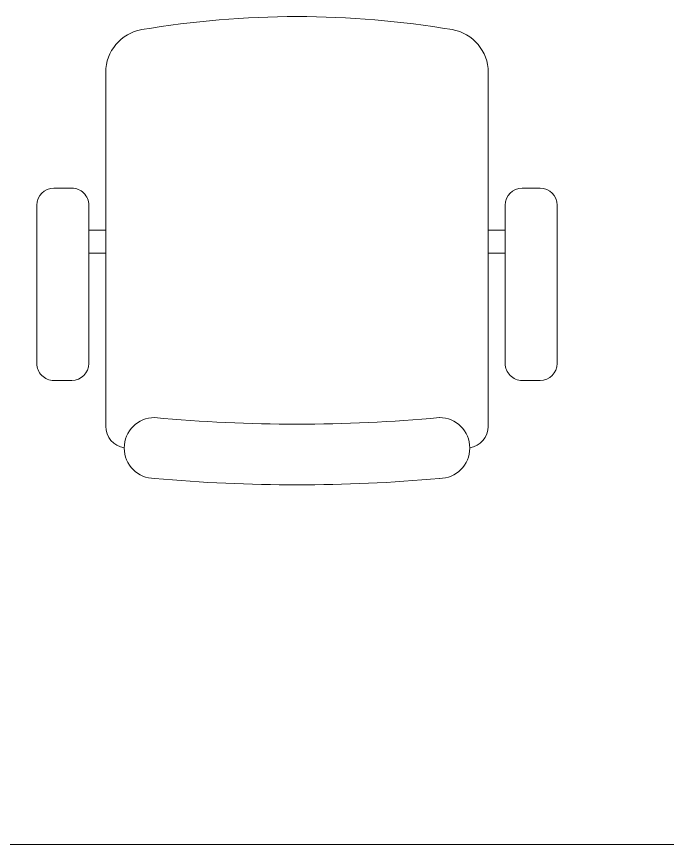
# Model space of a CAD drawing. Header units: metres. Extents: x -18745 to 220762, y -1579758 to -1356048.
# Drawn here: x 111251 to 112002, y -1422591 to -1421637 of the extents above; entities that cross this region are included whole.
import ezdxf

# ---------------------------------------------------------------- set-up
doc = ezdxf.new("R2010")
doc.units = ezdxf.units.M
doc.layers.get('0').update_dxf_attribs({"lineweight": 0})
for name, color, linetype, lineweight in [('A-100 - Copy$0$Medical Equipment and Furniture', 8, 'Continuous', 0), ('A-100 - Copy$0$NEW', 8, 'Continuous', 5), ('A-100 - Copy$0$Walls', 8, 'Continuous', 0)]:
    doc.layers.add(name, color=color, linetype=linetype, lineweight=lineweight)

# ---------------------------------------------------------------- blocks, each defined once
blk = doc.blocks.new('*X66')
for p, q in [((5, 3), (5, 3)), ((5, 3), (5, 3)), ((5, 3), (5, 3)), ((5, 3), (5, 3)), ((5, 3), (5, 3)), ((5, 3), (5, 3)), ((5, 3), (5, 3)), ((5, 3), (5, 3)), ((5, 3), (5, 3)), ((5, 3), (5, 3)), ((5, 3), (5, 3)), ((5, 3), (5, 3)), ((5, 3), (5, 3)), ((5, 3), (5, 3)), ((5, 3), (5, 3)), ((5, 3), (5, 3)), ((5, 3), (5, 3)), ((5, 3), (5, 3)), ((5, 3), (5, 3)), ((5, 3), (5, 3)), ((5, 3), (5, 3)), ((5, 3), (5, 3)), ((5, 3), (5, 3)), ((5, 3), (5, 3)), ((5, 3), (5, 3)), ((5, 3), (5, 3)), ((5, 3), (5, 3)), ((5, 3), (5, 3)), ((5, 3), (5, 3)), ((5, 3), (5, 3)), ((5, 3), (5, 3)), ((5, 3), (5, 3)), ((5, 3), (5, 3)), ((5, 3), (5, 3)), ((5, 3), (5, 3)), ((5, 3), (5, 3)), ((5, 3), (5, 3)), ((5, 3), (5, 3)), ((5, 3), (5, 3)), ((5, 3), (5, 3)), ((5, 3), (5, 3)), ((5, 3), (5, 3)), ((5, 3), (5, 3)), ((5, 3), (5, 3)), ((5, 3), (5, 3)), ((5, 3), (5, 3)), ((5, 3), (5, 3)), ((5, 3), (5, 3)), ((5, 3), (5, 3)), ((5, 3), (5, 3)), ((5, 3), (5, 3)), ((5, 3), (5, 3)), ((5, 3), (5, 3)), ((5, 3), (5, 3)), ((5, 3), (5, 3)), ((5, 3), (5, 3)), ((5, 3), (5, 3)), ((5, 3), (5, 3)), ((5, 3), (5, 3)), ((5, 3), (5, 3)), ((5, 3), (5, 3)), ((5, 3), (5, 3)), ((5, 3), (5, 3)), ((5, 3), (5, 3)), ((5, 3), (5, 3)), ((5, 3), (5, 3)), ((6, 3), (5, 3)), ((5, 3), (5, 3)), ((6, 3), (5, 3)), ((5, 3), (5, 3)), ((6, 3), (5, 3)), ((5, 3), (5, 3)), ((6, 3), (5, 3)), ((5, 3), (5, 3)), ((5, 3), (5, 3)), ((5, 3), (5, 3)), ((5, 3), (5, 3)), ((5, 3), (5, 3)), ((5, 3), (5, 3)), ((5, 3), (5, 3)), ((5, 3), (5, 3)), ((5, 3), (5, 3)), ((5, 3), (5, 3)), ((5, 3), (5, 3)), ((5, 3), (5, 3)), ((5, 3), (5, 3)), ((5, 3), (5, 3)), ((5, 3), (5, 3)), ((5, 3), (5, 3)), ((5, 3), (5, 3)), ((5, 3), (5, 3)), ((5, 3), (5, 3)), ((5, 3), (5, 3)), ((5, 3), (5, 3)), ((5, 3), (5, 3)), ((5, 3), (5, 3)), ((6, 3), (6, 3)), ((6, 3), (6, 3)), ((6, 3), (6, 3)), ((6, 3), (6, 3)), ((6, 3), (6, 3)), ((6, 3), (6, 3)), ((6, 3), (6, 3)), ((6, 3), (6, 3)), ((6, 3), (6, 3)), ((6, 3), (6, 3)), ((6, 3), (6, 3)), ((6, 3), (6, 3)), ((6, 3), (6, 3)), ((6, 3), (6, 3)), ((6, 3), (6, 3)), ((6, 3), (6, 3)), ((6, 3), (6, 3)), ((6, 3), (6, 3)), ((6, 3), (6, 3)), ((6, 3), (6, 3)), ((6, 3), (6, 3)), ((6, 3), (6, 3)), ((6, 3), (6, 3)), ((6, 3), (6, 3)), ((6, 3), (6, 3)), ((6, 3), (6, 3)), ((6, 3), (6, 3)), ((6, 3), (6, 3)), ((6, 3), (6, 3)), ((6, 3), (6, 3)), ((6, 3), (6, 3)), ((6, 3), (6, 3)), ((6, 3), (6, 3)), ((6, 3), (6, 3)), ((6, 3), (6, 3)), ((6, 3), (6, 3)), ((6, 3), (6, 3)), ((6, 3), (6, 3)), ((6, 3), (6, 3)), ((6, 3), (6, 3)), ((6, 3), (6, 3)), ((6, 3), (6, 3)), ((6, 3), (6, 3)), ((6, 3), (6, 3)), ((6, 3), (6, 3)), ((6, 3), (6, 3)), ((6, 3), (6, 3)), ((6, 3), (6, 3)), ((6, 3), (6, 3)), ((6, 3), (6, 3)), ((6, 3), (6, 3)), ((6, 3), (6, 3)), ((6, 3), (6, 3)), ((6, 3), (6, 3)), ((6, 3), (6, 3)), ((6, 3), (6, 3)), ((6, 3), (6, 3)), ((6, 3), (6, 3)), ((6, 3), (6, 3)), ((6, 3), (6, 3)), ((6, 3), (6, 3)), ((6, 3), (6, 3)), ((6, 3), (6, 3)), ((6, 3), (6, 3)), ((6, 3), (6, 3)), ((6, 3), (6, 3)), ((6, 3), (6, 3)), ((6, 3), (6, 3)), ((6, 3), (6, 3)), ((6, 3), (6, 3)), ((6, 3), (6, 3)), ((6, 3), (6, 3)), ((6, 3), (6, 3)), ((6, 3), (6, 3)), ((6, 3), (6, 3)), ((6, 3), (6, 3)), ((6, 3), (6, 3)), ((6, 3), (6, 3)), ((6, 3), (6, 3)), ((6, 3), (6, 3)), ((6, 3), (6, 3)), ((6, 3), (6, 3)), ((6, 3), (6, 3)), ((6, 3), (6, 3)), ((6, 3), (6, 3)), ((6, 3), (6, 3)), ((6, 3), (6, 3)), ((6, 3), (6, 3)), ((6, 3), (6, 3)), ((6, 3), (6, 3)), ((6, 3), (6, 3)), ((6, 3), (6, 3)), ((6, 3), (6, 3)), ((6, 3), (6, 3)), ((6, 3), (6, 3)), ((6, 3), (6, 3)), ((6, 3), (6, 3)), ((6, 3), (6, 3)), ((6, 3), (6, 3)), ((6, 3), (6, 3)), ((6, 3), (6, 3)), ((6, 3), (6, 3)), ((6, 3), (6, 3)), ((6, 3), (6, 3)), ((6, 3), (6, 3)), ((6, 3), (6, 3)), ((6, 3), (6, 3)), ((6, 3), (6, 3)), ((6, 3), (6, 3)), ((6, 3), (6, 3)), ((6, 3), (6, 3)), ((6, 3), (6, 3)), ((6, 3), (6, 3)), ((6, 3), (6, 3)), ((6, 3), (6, 3)), ((6, 3), (6, 3)), ((6, 3), (6, 3)), ((6, 3), (6, 3)), ((6, 3), (6, 3)), ((6, 3), (6, 3)), ((6, 3), (6, 3)), ((6, 3), (6, 3)), ((6, 3), (6, 3)), ((6, 3), (6, 3)), ((6, 3), (6, 3)), ((6, 3), (6, 3)), ((6, 3), (6, 3)), ((6, 3), (6, 3)), ((6, 3), (6, 3)), ((6, 3), (6, 3)), ((6, 3), (6, 3)), ((6, 3), (6, 3)), ((6, 3), (6, 3)), ((6, 3), (6, 3)), ((6, 3), (6, 3)), ((6, 3), (6, 3)), ((6, 3), (6, 3)), ((6, 3), (6, 3)), ((6, 3), (6, 3)), ((6, 3), (6, 3)), ((6, 3), (6, 3)), ((6, 3), (6, 3)), ((6, 3), (6, 3)), ((6, 3), (6, 3)), ((6, 3), (6, 3)), ((6, 3), (6, 3)), ((6, 3), (6, 3)), ((6, 3), (6, 3)), ((6, 3), (6, 3)), ((6, 3), (6, 3)), ((6, 3), (6, 3)), ((6, 3), (6, 3)), ((6, 3), (6, 3)), ((6, 3), (6, 3)), ((6, 3), (6, 3)), ((6, 3), (6, 3)), ((6, 3), (6, 3)), ((6, 3), (6, 3)), ((6, 3), (6, 3)), ((6, 3), (6, 3)), ((6, 3), (6, 3)), ((6, 3), (6, 3)), ((6, 3), (6, 3)), ((6, 3), (6, 3)), ((6, 3), (6, 3)), ((6, 3), (6, 3)), ((6, 3), (6, 3)), ((6, 3), (6, 3)), ((6, 3), (6, 3)), ((6, 3), (6, 3)), ((6, 3), (6, 3)), ((6, 3), (6, 3)), ((6, 3), (6, 3)), ((6, 3), (6, 3)), ((6, 3), (6, 3)), ((6, 3), (6, 3)), ((6, 3), (6, 3)), ((6, 3), (6, 3)), ((6, 3), (6, 3)), ((6, 3), (6, 3)), ((6, 3), (6, 3)), ((6, 3), (6, 3)), ((6, 3), (6, 3)), ((6, 3), (6, 3)), ((6, 3), (6, 3)), ((6, 3), (6, 3)), ((6, 3), (6, 3)), ((6, 3), (6, 3)), ((6, 3), (6, 3)), ((6, 3), (6, 3)), ((6, 3), (6, 3)), ((6, 3), (6, 3)), ((6, 3), (6, 3)), ((6, 3), (6, 3)), ((6, 3), (6, 3)), ((6, 3), (6, 3)), ((6, 3), (6, 3)), ((6, 3), (6, 3)), ((6, 3), (6, 3)), ((6, 3), (6, 3)), ((6, 3), (6, 3)), ((6, 3), (6, 3)), ((6, 3), (6, 3)), ((6, 3), (6, 3)), ((6, 3), (5, 3)), ((6, 3), (5, 3)), ((6, 3), (5, 3)), ((6, 3), (5, 3)), ((6, 3), (5, 3)), ((6, 3), (6, 3)), ((6, 3), (6, 3)), ((6, 3), (6, 3)), ((6, 3), (6, 3)), ((6, 3), (6, 3)), ((6, 3), (6, 3)), ((6, 3), (6, 3)), ((6, 3), (6, 3)), ((6, 3), (6, 3)), ((6, 3), (6, 3)), ((6, 3), (6, 3)), ((6, 3), (6, 3)), ((6, 3), (6, 3)), ((6, 3), (6, 3)), ((6, 3), (6, 3)), ((6, 3), (6, 3)), ((6, 3), (6, 3)), ((6, 3), (6, 3)), ((6, 3), (6, 3)), ((6, 3), (6, 3)), ((6, 3), (6, 3)), ((6, 3), (6, 3)), ((6, 3), (6, 3)), ((6, 3), (6, 3)), ((6, 3), (6, 3)), ((6, 3), (6, 3)), ((6, 3), (6, 3)), ((6, 3), (6, 3)), ((6, 3), (6, 3)), ((6, 3), (6, 3)), ((6, 3), (6, 3)), ((6, 3), (6, 3)), ((6, 3), (6, 3)), ((6, 3), (6, 3)), ((6, 3), (6, 3)), ((6, 3), (6, 3)), ((6, 3), (6, 3)), ((6, 3), (6, 3)), ((6, 3), (6, 3)), ((6, 3), (6, 3)), ((6, 3), (6, 3)), ((6, 3), (6, 3)), ((6, 3), (6, 3)), ((6, 3), (6, 3)), ((6, 3), (6, 3)), ((6, 3), (6, 3)), ((6, 3), (6, 3)), ((6, 3), (6, 3)), ((6, 3), (6, 3)), ((6, 3), (6, 3)), ((6, 3), (6, 3)), ((6, 3), (6, 3)), ((6, 3), (6, 3)), ((6, 3), (6, 3)), ((6, 3), (6, 3)), ((6, 3), (6, 3)), ((6, 3), (6, 3)), ((6, 3), (6, 3)), ((6, 3), (6, 3)), ((6, 3), (6, 3)), ((6, 3), (6, 3)), ((6, 3), (6, 3)), ((6, 3), (6, 3)), ((6, 3), (6, 3)), ((6, 3), (6, 3)), ((6, 3), (6, 3)), ((6, 3), (6, 3)), ((6, 3), (6, 3)), ((6, 3), (6, 3)), ((6, 3), (6, 3)), ((6, 3), (6, 3)), ((6, 3), (6, 3)), ((6, 3), (6, 3)), ((6, 3), (6, 3)), ((6, 3), (6, 3)), ((6, 3), (6, 3)), ((6, 3), (6, 3)), ((6, 3), (6, 3)), ((6, 3), (6, 3)), ((6, 3), (6, 3)), ((6, 3), (6, 3)), ((6, 3), (6, 3)), ((6, 3), (6, 3)), ((6, 3), (6, 3)), ((6, 3), (6, 3)), ((6, 3), (6, 3)), ((6, 3), (6, 3)), ((6, 3), (6, 3)), ((6, 3), (6, 3)), ((6, 3), (6, 3)), ((6, 3), (6, 3)), ((6, 3), (6, 3)), ((6, 3), (6, 3)), ((6, 3), (6, 3)), ((6, 3), (6, 3)), ((6, 3), (6, 3)), ((6, 3), (6, 3)), ((6, 3), (6, 3)), ((6, 3), (6, 3)), ((6, 3), (6, 3)), ((6, 3), (6, 3)), ((6, 3), (6, 3)), ((6, 3), (6, 3)), ((6, 3), (6, 3)), ((6, 3), (6, 3)), ((6, 3), (6, 3)), ((6, 3), (6, 3)), ((6, 3), (6, 3)), ((6, 3), (6, 3)), ((6, 3), (6, 3)), ((6, 3), (6, 3)), ((6, 3), (6, 3)), ((6, 3), (6, 3)), ((6, 3), (6, 3)), ((6, 3), (6, 3)), ((6, 3), (6, 3)), ((6, 3), (6, 3)), ((6, 3), (6, 3)), ((6, 3), (6, 3)), ((6, 3), (6, 3)), ((6, 3), (6, 3)), ((6, 3), (6, 3)), ((6, 3), (6, 3)), ((6, 3), (6, 3)), ((6, 3), (6, 3)), ((6, 3), (6, 3)), ((6, 3), (6, 3)), ((6, 3), (6, 3)), ((6, 3), (6, 3)), ((6, 3), (6, 3)), ((6, 3), (6, 3)), ((6, 3), (6, 3)), ((6, 3), (6, 3)), ((6, 3), (6, 3)), ((6, 3), (6, 3)), ((6, 3), (6, 3)), ((6, 3), (6, 3)), ((6, 3), (6, 3)), ((6, 3), (6, 3)), ((6, 3), (6, 3)), ((6, 3), (6, 3)), ((6, 3), (6, 3)), ((6, 3), (6, 3)), ((6, 3), (6, 3)), ((6, 3), (6, 3)), ((6, 3), (6, 3)), ((6, 3), (6, 3)), ((6, 3), (6, 3)), ((6, 3), (6, 3)), ((6, 3), (6, 3)), ((6, 3), (6, 3)), ((6, 3), (6, 3)), ((6, 3), (6, 3)), ((6, 3), (6, 3)), ((6, 3), (6, 3)), ((6, 3), (6, 3)), ((6, 3), (6, 3)), ((6, 3), (6, 3)), ((6, 3), (6, 3)), ((6, 3), (6, 3)), ((6, 3), (6, 3)), ((6, 3), (6, 3)), ((6, 3), (6, 3)), ((6, 3), (6, 3)), ((6, 3), (6, 3)), ((6, 3), (6, 3)), ((6, 3), (6, 3)), ((6, 3), (6, 3)), ((6, 3), (6, 3)), ((6, 3), (6, 3)), ((6, 3), (6, 3)), ((6, 3), (6, 3)), ((6, 3), (6, 3)), ((6, 3), (6, 3)), ((6, 3), (6, 3)), ((6, 3), (6, 3)), ((6, 3), (6, 3)), ((6, 3), (6, 3)), ((6, 3), (6, 3)), ((6, 3), (6, 3)), ((6, 3), (6, 3)), ((6, 3), (6, 3)), ((6, 3), (6, 3)), ((6, 3), (6, 3)), ((6, 3), (6, 3)), ((6, 3), (6, 3)), ((6, 3), (6, 3)), ((6, 3), (6, 3)), ((6, 3), (6, 3)), ((6, 3), (6, 3)), ((6, 3), (6, 3)), ((6, 3), (6, 3)), ((6, 3), (6, 3)), ((6, 3), (6, 3)), ((6, 3), (6, 3)), ((6, 3), (6, 3)), ((6, 3), (6, 3)), ((6, 3), (6, 3)), ((6, 3), (6, 3)), ((6, 3), (6, 3)), ((6, 3), (6, 3)), ((6, 3), (6, 3)), ((6, 3), (6, 3)), ((6, 3), (6, 3)), ((6, 3), (6, 3)), ((6, 3), (6, 3)), ((6, 3), (6, 3)), ((6, 3), (6, 3)), ((6, 3), (6, 3)), ((6, 3), (6, 3)), ((6, 3), (6, 3)), ((6, 3), (6, 3)), ((6, 3), (6, 3)), ((6, 3), (6, 3)), ((6, 3), (6, 3)), ((6, 3), (6, 3)), ((6, 3), (6, 3)), ((6, 3), (6, 3)), ((6, 3), (6, 3)), ((6, 3), (6, 3)), ((6, 3), (6, 3)), ((6, 3), (6, 3)), ((6, 3), (6, 3)), ((6, 3), (6, 3)), ((6, 3), (6, 3)), ((6, 3), (6, 3)), ((6, 3), (6, 3)), ((6, 3), (6, 3)), ((6, 3), (6, 3)), ((6, 3), (6, 3)), ((6, 3), (6, 3)), ((6, 3), (6, 3)), ((6, 3), (6, 3)), ((6, 3), (6, 3)), ((6, 3), (6, 3)), ((6, 3), (6, 3)), ((6, 3), (6, 3)), ((6, 3), (6, 3)), ((6, 3), (6, 3)), ((6, 3), (6, 3)), ((6, 3), (6, 3)), ((6, 3), (6, 3)), ((6, 3), (6, 3)), ((6, 3), (6, 3)), ((6, 3), (6, 3)), ((6, 3), (6, 3)), ((6, 3), (6, 3)), ((6, 3), (6, 3)), ((6, 3), (6, 3)), ((6, 3), (6, 3)), ((6, 3), (6, 3)), ((6, 3), (6, 3)), ((6, 3), (6, 3)), ((6, 3), (6, 3)), ((6, 3), (6, 3)), ((6, 3), (6, 3)), ((6, 3), (6, 3)), ((6, 3), (6, 3)), ((6, 3), (6, 3)), ((6, 3), (6, 3)), ((6, 3), (6, 3)), ((6, 3), (6, 3)), ((6, 3), (6, 3)), ((6, 3), (6, 3)), ((6, 3), (6, 3)), ((6, 3), (6, 3)), ((6, 3), (6, 3)), ((6, 3), (6, 3)), ((6, 3), (6, 3)), ((6, 3), (6, 3)), ((6, 3), (6, 3)), ((6, 3), (6, 3)), ((6, 3), (6, 3)), ((6, 3), (6, 3)), ((6, 3), (6, 3)), ((6, 3), (6, 3)), ((6, 3), (6, 3)), ((6, 3), (6, 3)), ((6, 3), (6, 3)), ((6, 3), (6, 3)), ((6, 3), (6, 3)), ((6, 3), (6, 3)), ((6, 3), (6, 3)), ((6, 3), (6, 3)), ((6, 3), (6, 3)), ((6, 3), (6, 3)), ((6, 3), (6, 3)), ((6, 3), (6, 3)), ((6, 3), (6, 3)), ((6, 3), (6, 3)), ((6, 3), (6, 3)), ((6, 3), (6, 3)), ((6, 3), (6, 3)), ((6, 3), (6, 3)), ((6, 3), (6, 3)), ((6, 3), (6, 3)), ((6, 3), (6, 3)), ((6, 3), (6, 3)), ((6, 3), (6, 3)), ((6, 3), (6, 3)), ((6, 3), (6, 3)), ((6, 3), (6, 3)), ((6, 3), (6, 3)), ((6, 3), (6, 3)), ((6, 3), (6, 3)), ((6, 3), (6, 3)), ((6, 3), (6, 3)), ((6, 3), (6, 3)), ((6, 3), (6, 3)), ((6, 3), (6, 3)), ((6, 3), (6, 3)), ((6, 3), (6, 3)), ((6, 3), (6, 3)), ((6, 3), (6, 3)), ((6, 3), (6, 3)), ((6, 3), (6, 3)), ((6, 3), (6, 3))]:
    blk.add_line(p, q)
blk = doc.blocks.new('*X67')
for p, q in [((13, 1), (13, 1)), ((13, 1), (13, 1)), ((13, 1), (13, 1)), ((13, 1), (13, 1)), ((13, 1), (13, 1)), ((13, 1), (13, 1)), ((13, 1), (13, 1)), ((13, 1), (13, 1)), ((13, 1), (13, 1)), ((13, 1), (13, 1)), ((13, 1), (13, 1)), ((13, 1), (13, 1)), ((13, 1), (13, 1)), ((13, 1), (13, 1)), ((13, 1), (13, 1)), ((13, 1), (14, 1)), ((13, 1), (14, 1)), ((13, 1), (14, 1)), ((13, 1), (13, 1)), ((13, 1), (13, 1)), ((13, 1), (13, 1)), ((13, 1), (13, 1)), ((13, 1), (13, 1)), ((13, 1), (13, 1)), ((13, 1), (13, 1)), ((13, 1), (13, 1)), ((13, 1), (13, 1)), ((13, 1), (13, 1)), ((13, 1), (13, 1)), ((13, 1), (13, 1)), ((13, 1), (13, 1)), ((13, 1), (13, 1)), ((13, 1), (13, 1)), ((13, 1), (13, 1)), ((13, 1), (13, 1)), ((13, 1), (13, 1)), ((13, 1), (13, 1)), ((13, 1), (13, 1)), ((13, 1), (13, 1)), ((13, 1), (13, 1)), ((13, 1), (13, 1)), ((13, 1), (13, 1)), ((13, 1), (13, 1)), ((13, 1), (13, 1)), ((13, 1), (13, 1)), ((13, 1), (13, 1)), ((13, 1), (13, 1)), ((13, 1), (13, 1)), ((13, 1), (13, 1)), ((13, 1), (13, 1)), ((13, 1), (13, 1)), ((13, 1), (13, 1)), ((13, 1), (13, 1)), ((13, 1), (13, 1)), ((13, 1), (13, 1)), ((13, 1), (13, 1)), ((13, 1), (13, 1)), ((13, 1), (13, 1)), ((13, 1), (13, 1)), ((13, 1), (13, 1)), ((13, 1), (13, 1)), ((13, 1), (13, 1)), ((13, 1), (13, 1)), ((13, 1), (13, 1)), ((13, 1), (13, 1)), ((13, 1), (13, 1)), ((13, 1), (13, 1)), ((13, 1), (13, 1)), ((13, 1), (13, 1)), ((13, 1), (13, 1)), ((13, 1), (13, 1)), ((13, 1), (13, 1)), ((13, 1), (13, 1)), ((13, 1), (13, 1)), ((13, 1), (13, 1)), ((13, 1), (13, 1)), ((13, 1), (13, 1)), ((13, 1), (13, 1)), ((13, 1), (13, 1)), ((13, 1), (13, 1)), ((13, 1), (13, 1)), ((13, 1), (13, 1)), ((13, 1), (13, 1)), ((13, 1), (13, 1)), ((13, 1), (13, 1)), ((13, 1), (13, 1)), ((13, 1), (13, 1)), ((13, 1), (13, 1)), ((13, 1), (13, 1)), ((13, 1), (13, 1)), ((13, 1), (13, 1)), ((13, 1), (13, 1)), ((13, 1), (13, 1)), ((13, 1), (13, 1)), ((13, 1), (13, 1)), ((13, 1), (13, 1)), ((13, 1), (13, 1)), ((13, 1), (13, 1)), ((13, 1), (13, 1)), ((13, 1), (13, 1)), ((13, 1), (13, 1)), ((13, 1), (13, 1)), ((13, 1), (13, 1)), ((13, 1), (13, 1)), ((13, 1), (13, 1)), ((13, 1), (13, 1)), ((13, 1), (13, 1)), ((13, 1), (13, 1)), ((13, 1), (13, 1)), ((13, 1), (13, 1)), ((13, 1), (13, 1)), ((13, 1), (13, 1)), ((13, 1), (13, 1)), ((13, 1), (13, 1)), ((13, 1), (13, 1)), ((13, 1), (13, 1)), ((13, 1), (13, 1)), ((13, 1), (13, 1)), ((13, 1), (13, 1)), ((13, 1), (13, 1)), ((13, 1), (13, 1)), ((13, 1), (13, 1)), ((13, 1), (13, 1)), ((13, 1), (14, 1)), ((13, 0), (13, 0)), ((13, 0), (13, 0)), ((13, 0), (13, 0)), ((13, 0), (13, 0)), ((13, 0), (13, 0)), ((13, 0), (13, 0)), ((13, 0), (13, 0)), ((13, 0), (13, 0)), ((13, 0), (13, 0)), ((13, 0), (13, 0)), ((13, 0), (13, 0)), ((13, 0), (13, 0)), ((13, 0), (13, 0)), ((13, 0), (13, 0)), ((13, 0), (13, 0)), ((13, 0), (13, 0)), ((13, 0), (13, 0)), ((13, 0), (13, 0)), ((13, 0), (13, 0)), ((13, 0), (13, 0)), ((13, 0), (13, 0)), ((13, 0), (13, 0)), ((13, 0), (13, 0)), ((13, 0), (13, 0)), ((13, 0), (13, 0)), ((13, 0), (13, 0)), ((13, 0), (13, 0)), ((13, 0), (13, 0)), ((13, 0), (13, 0)), ((13, 0), (13, 0)), ((13, 0), (13, 0)), ((13, 0), (13, 0)), ((13, 0), (13, 0)), ((13, 0), (13, 0)), ((13, 0), (13, 0)), ((13, 0), (13, 0)), ((13, 0), (13, 0)), ((13, 0), (13, 0)), ((13, 0), (13, 0)), ((13, 0), (13, 0)), ((13, 0), (13, 0)), ((13, 0), (13, 0)), ((13, 0), (13, 0)), ((13, 0), (13, 0)), ((13, 0), (13, 0)), ((13, 0), (13, 0)), ((13, 0), (13, 0)), ((13, 0), (13, 0)), ((13, 0), (14, 0)), ((13, 0), (14, 0)), ((13, 0), (13, 0)), ((13, 0), (14, 0)), ((14, 1), (14, 1)), ((14, 1), (14, 1)), ((14, 1), (14, 1)), ((14, 1), (14, 1)), ((14, 1), (14, 1)), ((14, 1), (14, 1)), ((14, 1), (14, 1)), ((14, 1), (14, 1)), ((14, 1), (14, 1)), ((14, 1), (14, 1)), ((14, 1), (14, 1)), ((14, 1), (14, 1)), ((14, 1), (14, 1)), ((14, 1), (14, 1)), ((14, 1), (14, 1)), ((14, 1), (14, 1)), ((14, 1), (14, 1)), ((14, 1), (14, 1)), ((14, 1), (14, 1)), ((14, 1), (14, 1)), ((14, 1), (14, 1)), ((14, 1), (14, 1)), ((14, 1), (14, 1)), ((14, 1), (14, 1)), ((14, 1), (14, 1)), ((14, 1), (14, 1)), ((14, 1), (14, 1)), ((14, 1), (14, 1)), ((14, 1), (14, 1)), ((14, 1), (14, 1)), ((14, 1), (14, 1)), ((14, 1), (14, 1)), ((14, 1), (14, 1)), ((14, 1), (14, 1)), ((14, 1), (14, 1)), ((14, 1), (14, 1)), ((14, 1), (14, 1)), ((14, 1), (14, 1)), ((14, 1), (14, 1)), ((14, 1), (14, 1)), ((14, 1), (14, 1)), ((14, 1), (14, 1)), ((14, 1), (14, 1)), ((14, 1), (14, 1)), ((14, 1), (14, 1)), ((14, 1), (14, 1)), ((14, 1), (14, 1)), ((14, 1), (14, 1)), ((14, 1), (14, 1)), ((14, 1), (14, 1)), ((14, 1), (14, 1)), ((14, 1), (14, 1)), ((14, 1), (14, 1)), ((14, 1), (14, 1)), ((14, 1), (14, 1)), ((14, 1), (14, 1)), ((14, 1), (14, 1)), ((14, 1), (14, 1)), ((14, 1), (14, 1)), ((14, 1), (14, 1)), ((14, 1), (14, 1)), ((14, 1), (14, 1)), ((14, 1), (14, 1)), ((14, 1), (14, 1)), ((14, 1), (14, 1)), ((14, 1), (14, 1)), ((14, 1), (14, 1)), ((14, 1), (14, 1)), ((14, 1), (14, 1)), ((14, 1), (14, 1)), ((14, 1), (14, 1)), ((14, 1), (14, 1)), ((14, 1), (14, 1)), ((14, 1), (14, 1)), ((14, 1), (14, 1)), ((14, 1), (14, 1)), ((14, 1), (14, 1)), ((14, 1), (14, 1)), ((14, 1), (14, 1)), ((14, 1), (14, 1)), ((14, 1), (14, 1)), ((14, 1), (14, 1)), ((14, 1), (14, 1)), ((14, 1), (14, 1)), ((14, 1), (14, 1)), ((14, 1), (14, 1)), ((14, 1), (14, 1)), ((14, 1), (14, 1)), ((14, 1), (14, 1)), ((14, 1), (14, 1)), ((14, 1), (14, 1)), ((14, 1), (14, 1)), ((14, 1), (14, 1)), ((14, 1), (14, 1)), ((14, 0), (14, 0)), ((14, 0), (14, 0)), ((14, 0), (14, 0)), ((14, 0), (14, 0)), ((14, 0), (14, 0)), ((14, 0), (14, 0)), ((14, 0), (14, 0)), ((14, 0), (14, 0)), ((14, 0), (14, 0)), ((14, 0), (14, 0)), ((14, 0), (14, 0)), ((14, 0), (14, 0)), ((14, 0), (14, 0)), ((14, 0), (14, 0)), ((14, 0), (14, 0)), ((14, 0), (14, 0)), ((14, 0), (14, 0)), ((14, 0), (14, 0)), ((14, 0), (14, 0)), ((14, 0), (14, 0)), ((14, 0), (14, 0)), ((14, 0), (14, 0)), ((14, 0), (14, 0)), ((14, 0), (14, 0)), ((14, 0), (14, 0)), ((14, 0), (14, 0)), ((14, 0), (14, 0)), ((14, 0), (14, 0)), ((14, 0), (14, 0)), ((14, 0), (14, 0)), ((14, 0), (14, 0)), ((14, 0), (14, 0)), ((14, 0), (14, 0)), ((14, 0), (14, 0)), ((14, 0), (14, 0)), ((14, 0), (14, 0)), ((14, 0), (14, 0)), ((14, 0), (14, 0)), ((14, 0), (14, 0)), ((14, 0), (14, 0)), ((14, 0), (14, 0)), ((14, 0), (14, 0)), ((14, 0), (14, 0)), ((14, 0), (14, 0)), ((14, 0), (14, 0)), ((14, 0), (14, 0)), ((14, 0), (14, 0)), ((14, 0), (14, 0)), ((13, 0), (13, 0)), ((13, 0), (14, 0)), ((13, 0), (13, 0)), ((13, 0), (14, 0)), ((13, 0), (13, 0)), ((13, 0), (14, 0)), ((13, 0), (13, 0)), ((13, 0), (13, 0)), ((13, 0), (13, 0)), ((13, 0), (13, 0)), ((13, 0), (14, 0)), ((13, 0), (13, 0)), ((13, 0), (14, 0)), ((13, 0), (13, 0)), ((13, 0), (14, 0)), ((13, 0), (13, 0)), ((13, 0), (14, 0)), ((13, 0), (13, 0)), ((13, 0), (14, 0)), ((13, 0), (13, 0)), ((13, 0), (14, 0)), ((13, 0), (13, 0)), ((13, 0), (14, 0)), ((13, 0), (13, 0)), ((13, 0), (13, 0)), ((13, 0), (13, 0)), ((13, 0), (14, 0)), ((13, 0), (13, 0)), ((13, 0), (14, 0)), ((13, 0), (13, 0)), ((13, 0), (14, 0)), ((13, 0), (13, 0)), ((13, 0), (14, 0)), ((13, 0), (13, 0)), ((13, 0), (13, 0)), ((13, 0), (13, 0)), ((13, 0), (13, 0)), ((13, 0), (13, 0)), ((13, 0), (13, 0)), ((13, 0), (13, 0)), ((13, 0), (13, 0)), ((13, 0), (13, 0)), ((13, 0), (13, 0)), ((13, 0), (13, 0)), ((13, 0), (13, 0)), ((13, 0), (13, 0)), ((13, 0), (13, 0)), ((13, 0), (13, 0)), ((13, 0), (13, 0)), ((13, 0), (13, 0)), ((13, 0), (13, 0)), ((13, 0), (13, 0)), ((13, 0), (13, 0)), ((13, 0), (13, 0)), ((13, 0), (13, 0)), ((13, 0), (13, 0)), ((13, 0), (13, 0)), ((13, 0), (13, 0)), ((13, 0), (13, 0)), ((13, 0), (13, 0)), ((13, 0), (13, 0)), ((13, 0), (13, 0)), ((13, 0), (13, 0)), ((13, 0), (13, 0)), ((13, -1), (13, -1)), ((13, -1), (13, -1)), ((13, -1), (13, -1)), ((13, -1), (13, -1)), ((13, -1), (13, -1)), ((13, -1), (14, -1)), ((13, -1), (13, -1)), ((14, 0), (14, 0)), ((14, 0), (14, 0)), ((14, 0), (14, 0)), ((14, 0), (14, 0)), ((14, 0), (14, 0)), ((14, 0), (14, 0)), ((14, 0), (14, 0)), ((14, 0), (14, 0)), ((14, 0), (14, 0)), ((14, 0), (14, 0)), ((14, 0), (14, 0)), ((14, 0), (14, 0)), ((14, 0), (14, 0)), ((14, 0), (14, 0)), ((14, 0), (14, 0)), ((13, 0), (14, 0)), ((14, 0), (14, 0)), ((14, 0), (14, 0)), ((14, 0), (14, 0)), ((14, 0), (14, 0)), ((14, 0), (14, 0)), ((14, 0), (14, 0)), ((14, 0), (14, 0)), ((14, 0), (14, 0)), ((14, 0), (14, 0)), ((14, 0), (14, 0)), ((14, 0), (14, 0)), ((14, 0), (14, 0)), ((14, 0), (14, 0)), ((14, 0), (14, 0)), ((14, 0), (14, 0)), ((14, 0), (14, 0)), ((14, 0), (14, 0)), ((14, 0), (14, 0)), ((14, 0), (14, 0)), ((14, 0), (14, 0)), ((14, 0), (14, 0)), ((14, 0), (14, 0)), ((14, 0), (14, 0)), ((14, 0), (14, 0)), ((14, 0), (14, 0)), ((14, 0), (14, 0)), ((14, 0), (14, 0)), ((14, 0), (14, 0)), ((14, 0), (14, 0)), ((14, 0), (14, 0)), ((14, 0), (14, 0)), ((14, 0), (14, 0)), ((14, 0), (14, 0)), ((14, 0), (14, 0)), ((14, -1), (14, -1)), ((14, -1), (14, -1)), ((14, -1), (14, -1)), ((14, -1), (14, -1)), ((14, -1), (14, -1))]:
    blk.add_line(p, q)
blk = doc.blocks.new('A-100 - Copy$0$GF21018-P')
for p, q in [((-0.2207, 0.47563), (-0.2207, 0.0675)), ((0.22049, 0.47563), (0.22049, 0.0675)), ((-0.2806, 0.34221), (-0.25983, 0.34221)), ((0.25963, 0.34221), (0.2804, 0.34221)), ((-0.30021, 0.32259), (-0.30021, 0.14)), ((-0.24021, 0.32259), (-0.24021, 0.14)), ((0.24001, 0.32259), (0.24001, 0.14)), ((0.30001, 0.32259), (0.30001, 0.14)), ((-0.24021, 0.29372), (-0.2207, 0.29372)), ((0.22049, 0.29372), (0.24001, 0.29372)), ((-0.24021, 0.26708), (-0.2207, 0.26708)), ((0.22049, 0.26708), (0.24001, 0.26708)), ((-0.2806, 0.12039), (-0.25983, 0.12039)), ((0.25963, 0.12039), (0.2804, 0.12039))]:
    blk.add_line(p, q)
for points in [[(0.24001, 0.29372), (0.24001, 0.29372), (0.24001, 0.29372), (0.24001, 0.29372), (0.24001, 0.29372), (0.24001, 0.29372), (0.24001, 0.29372), (0.24001, 0.29372), (0.24001, 0.29372), (0.24001, 0.29372), (0.24001, 0.29372), (0.24001, 0.29372), (0.24001, 0.29372), (0.24001, 0.29372), (0.24001, 0.29372), (0.24001, 0.29372), (0.24001, 0.29372), (0.24001, 0.29372), (0.24001, 0.29372), (0.24001, 0.29372), (0.24001, 0.29372), (0.24001, 0.29372), (0.24001, 0.29372), (0.24001, 0.29372), (0.24001, 0.29372), (0.24001, 0.29372), (0.24001, 0.29372), (0.24001, 0.29372), (0.24001, 0.29372), (0.24001, 0.29372), (0.24001, 0.29372), (0.24001, 0.29372), (0.24001, 0.29372), (0.24001, 0.29372), (0.24001, 0.29372), (0.24001, 0.29372), (0.24001, 0.29372), (0.24001, 0.29372), (0.24001, 0.29372), (0.24001, 0.29372), (0.24001, 0.29372), (0.24001, 0.29372), (0.24001, 0.29372), (0.24001, 0.29372), (0.24001, 0.29372), (0.24001, 0.29372), (0.24001, 0.29372), (0.24001, 0.29372), (0.24001, 0.29372), (0.24001, 0.29372), (0.24001, 0.29372), (0.24001, 0.29372), (0.24001, 0.29372), (0.24001, 0.29372), (0.24001, 0.29372), (0.24001, 0.29372), (0.24001, 0.29372), (0.24001, 0.29372), (0.24001, 0.29372), (0.24001, 0.29372), (0.24001, 0.29372), (0.24001, 0.29372), (0.24001, 0.29372), (0.24001, 0.29372), (0.24001, 0.29372), (0.24001, 0.29372), (0.24001, 0.29372), (0.24001, 0.29372), (0.24001, 0.29372), (0.24001, 0.29372), (0.24001, 0.29372), (0.24001, 0.29372), (0.24001, 0.29372), (0.24001, 0.29372), (0.24001, 0.29372), (0.24001, 0.29372), (0.24001, 0.29372), (0.24001, 0.29372), (0.24001, 0.29372), (0.24001, 0.29372), (0.24001, 0.29372), (0.24001, 0.29372), (0.24001, 0.29372), (0.24001, 0.29372), (0.24001, 0.29372), (0.24001, 0.29372), (0.24001, 0.29372), (0.24001, 0.29372), (0.24001, 0.29372), (0.24001, 0.29372), (0.24001, 0.29372), (0.24001, 0.29372), (0.24001, 0.29372), (0.24001, 0.29372), (0.24001, 0.29372), (0.24001, 0.29372), (0.24001, 0.29372), (0.24001, 0.29372), (0.24001, 0.29372), (0.24001, 0.29372), (0.24001, 0.29372), (0.24001, 0.29372), (0.24001, 0.29372), (0.24001, 0.29372), (0.24001, 0.29372), (0.24001, 0.29372), (0.24001, 0.29372), (0.24001, 0.29372), (0.24001, 0.29372), (0.24001, 0.29372), (0.24001, 0.29372), (0.24001, 0.29372), (0.24001, 0.29372), (0.24001, 0.29372), (0.24001, 0.29372), (0.24001, 0.29372), (0.24001, 0.29372), (0.24001, 0.29372), (0.24001, 0.29372), (0.24001, 0.29372), (0.24001, 0.29372), (0.24001, 0.29372), (0.24001, 0.29372), (0.24001, 0.29372), (0.24001, 0.29372), (0.24001, 0.29372), (0.24001, 0.29372), (0.24001, 0.29372), (0.24001, 0.29372), (0.24001, 0.29372), (0.24001, 0.29372), (0.24001, 0.29372), (0.24001, 0.29372), (0.24001, 0.29372), (0.24001, 0.29372), (0.24001, 0.29372), (0.24001, 0.29372), (0.24001, 0.29372), (0.24001, 0.29372), (0.24001, 0.29372), (0.24001, 0.29372), (0.24001, 0.29372), (0.24001, 0.29372), (0.24001, 0.29372), (0.24001, 0.29372), (0.24001, 0.29372), (0.24001, 0.29372), (0.24001, 0.29372), (0.24001, 0.29372), (0.24001, 0.29372), (0.24001, 0.29372), (0.24001, 0.29372), (0.24001, 0.29372), (0.24001, 0.29372), (0.24001, 0.29372), (0.24001, 0.29372), (0.24001, 0.29372), (0.24001, 0.29372), (0.24001, 0.29372), (0.24001, 0.29372), (0.24001, 0.29372), (0.24001, 0.29372), (0.24001, 0.29372), (0.24001, 0.29372), (0.24001, 0.29372), (0.24001, 0.29372), (0.24001, 0.29372), (0.24001, 0.29372), (0.24001, 0.29372), (0.24001, 0.29372), (0.24001, 0.29372), (0.24001, 0.29372), (0.24001, 0.29372), (0.24001, 0.29372), (0.24001, 0.29372), (0.24001, 0.29372), (0.24001, 0.29372), (0.24001, 0.29372), (0.24001, 0.29372), (0.24001, 0.29372), (0.24001, 0.29372), (0.24001, 0.29372), (0.24001, 0.29372), (0.24001, 0.29372), (0.24001, 0.29372), (0.24001, 0.29372), (0.24001, 0.29372), (0.24001, 0.29372), (0.24001, 0.29372), (0.24001, 0.29372), (0.24001, 0.29372), (0.24001, 0.29372), (0.24001, 0.29372), (0.24001, 0.29372), (0.24001, 0.29372), (0.24001, 0.29372), (0.24001, 0.29372), (0.24001, 0.29372), (0.24001, 0.29372), (0.24001, 0.29372), (0.24001, 0.29372), (0.24001, 0.29372), (0.24001, 0.29372), (0.24001, 0.29372), (0.24001, 0.29372), (0.24001, 0.29372), (0.24001, 0.29372), (0.24001, 0.29372), (0.24001, 0.29372), (0.24001, 0.29372), (0.24001, 0.29372), (0.24001, 0.29372), (0.24001, 0.29372), (0.24001, 0.29372), (0.24001, 0.29372), (0.24001, 0.29372), (0.24001, 0.29372), (0.24001, 0.29372), (0.24001, 0.29372), (0.24001, 0.29372), (0.24001, 0.29372), (0.24001, 0.29372), (0.24001, 0.29372), (0.24001, 0.29372), (0.24001, 0.29372), (0.24001, 0.29372), (0.24001, 0.29372), (0.24001, 0.29372), (0.24001, 0.29372), (0.24001, 0.29372), (0.24001, 0.29372), (0.24001, 0.29372), (0.24001, 0.29372), (0.24001, 0.29372), (0.24001, 0.29372), (0.24001, 0.29372), (0.24001, 0.29372), (0.24001, 0.29372), (0.24001, 0.29372), (0.24001, 0.29372), (0.24001, 0.29372), (0.24001, 0.29372), (0.24001, 0.29372), (0.24001, 0.29372), (0.24001, 0.29372), (0.24001, 0.29372), (0.24001, 0.29372), (0.24001, 0.29372), (0.24001, 0.29372), (0.24001, 0.29372), (0.24001, 0.29372), (0.24001, 0.29372), (0.24001, 0.29372), (0.24001, 0.29372), (0.24001, 0.29372), (0.24001, 0.29372), (0.24001, 0.29372), (0.24001, 0.29372), (0.24001, 0.29372), (0.24001, 0.29372), (0.24001, 0.29372), (0.24001, 0.29372), (0.24001, 0.29372), (0.24001, 0.29372), (0.24001, 0.29372), (0.24001, 0.29372), (0.24001, 0.29372), (0.24001, 0.29372), (0.24001, 0.29372), (0.24001, 0.29372), (0.24001, 0.29372), (0.24001, 0.29372), (0.24001, 0.29372), (0.24001, 0.29372), (0.24001, 0.29372), (0.24001, 0.29372), (0.24001, 0.29372)], [(0.24001, 0.29372), (0.24001, 0.29372), (0.24001, 0.29372), (0.24001, 0.29372), (0.24001, 0.29372), (0.24001, 0.29372), (0.24001, 0.29372), (0.24001, 0.29372), (0.24001, 0.29372), (0.24001, 0.29372), (0.24001, 0.29372), (0.24001, 0.29372), (0.24001, 0.29372), (0.24001, 0.29372), (0.24001, 0.29372), (0.24001, 0.29372), (0.24001, 0.29372), (0.24001, 0.29372), (0.24001, 0.29372), (0.24001, 0.29372), (0.24001, 0.29372), (0.24001, 0.29372), (0.24001, 0.29372), (0.24001, 0.29372), (0.24001, 0.29372), (0.24001, 0.29372), (0.24001, 0.29372), (0.24001, 0.29372), (0.24001, 0.29372), (0.24001, 0.29372), (0.24001, 0.29372), (0.24001, 0.29372), (0.24001, 0.29372), (0.24001, 0.29372), (0.24001, 0.29372), (0.24001, 0.29372), (0.24001, 0.29372), (0.24001, 0.29372), (0.24001, 0.29372), (0.24001, 0.29372), (0.24001, 0.29372), (0.24001, 0.29372), (0.24001, 0.29372), (0.24001, 0.29372), (0.24001, 0.29372), (0.24001, 0.29372), (0.24001, 0.29372), (0.24001, 0.29372), (0.24001, 0.29372), (0.24001, 0.29372), (0.24001, 0.29372), (0.24001, 0.29372), (0.24001, 0.29372), (0.24001, 0.29372), (0.24001, 0.29372), (0.24001, 0.29372), (0.24001, 0.29372), (0.24001, 0.29372), (0.24001, 0.29372), (0.24001, 0.29372), (0.24001, 0.29372), (0.24001, 0.29372), (0.24001, 0.29372), (0.24001, 0.29372), (0.24001, 0.29372), (0.24001, 0.29372), (0.24001, 0.29372), (0.24001, 0.29372), (0.24001, 0.29372), (0.24001, 0.29372), (0.24001, 0.29372), (0.24001, 0.29372), (0.24001, 0.29372), (0.24001, 0.29372), (0.24001, 0.29372), (0.24001, 0.29372), (0.24001, 0.29372), (0.24001, 0.29372), (0.24001, 0.29372), (0.24001, 0.29372), (0.24001, 0.29372), (0.24001, 0.29372), (0.24001, 0.29372), (0.24001, 0.29372), (0.24001, 0.29372), (0.24001, 0.29372), (0.24001, 0.29372), (0.24001, 0.29372), (0.24001, 0.29372), (0.24001, 0.29372), (0.24001, 0.29372), (0.24001, 0.29372), (0.24001, 0.29372), (0.24001, 0.29372), (0.24001, 0.29372), (0.24001, 0.29372), (0.24001, 0.29372), (0.24001, 0.29372), (0.24001, 0.29372), (0.24001, 0.29372), (0.24001, 0.29372), (0.24001, 0.29372), (0.24001, 0.29372), (0.24001, 0.29372), (0.24001, 0.29372), (0.24001, 0.29372), (0.24001, 0.29372), (0.24001, 0.29372), (0.24001, 0.29372), (0.24001, 0.29372), (0.24001, 0.29372), (0.24001, 0.29372), (0.24001, 0.29372), (0.24001, 0.29372), (0.24001, 0.29372), (0.24001, 0.29372), (0.24001, 0.29372), (0.24001, 0.29372), (0.24001, 0.29372), (0.24001, 0.29372), (0.24001, 0.29372), (0.24001, 0.29372), (0.24001, 0.29372), (0.24001, 0.29372), (0.24001, 0.29372), (0.24001, 0.29372), (0.24001, 0.29372), (0.24001, 0.29372), (0.24001, 0.29372), (0.24001, 0.29372), (0.24001, 0.29372), (0.24001, 0.29372), (0.24001, 0.29372), (0.24001, 0.29372), (0.24001, 0.29372), (0.24001, 0.29372), (0.24001, 0.29372), (0.24001, 0.29372), (0.24001, 0.29372), (0.24001, 0.29372), (0.24001, 0.29372), (0.24001, 0.29372), (0.24001, 0.29372), (0.24001, 0.29372), (0.24001, 0.29372), (0.24001, 0.29372), (0.24001, 0.29372), (0.24001, 0.29372), (0.24001, 0.29372), (0.24001, 0.29372), (0.24001, 0.29372), (0.24001, 0.29372), (0.24001, 0.29372), (0.24001, 0.29372), (0.24001, 0.29372), (0.24001, 0.29372), (0.24001, 0.29372), (0.24001, 0.29372), (0.24001, 0.29372), (0.24001, 0.29372), (0.24001, 0.29372), (0.24001, 0.29372), (0.24001, 0.29372), (0.24001, 0.29372), (0.24001, 0.29372), (0.24001, 0.29372), (0.24001, 0.29372), (0.24001, 0.29372), (0.24001, 0.29372), (0.24001, 0.29372), (0.24001, 0.29372), (0.24001, 0.29372), (0.24001, 0.29372), (0.24001, 0.29372), (0.24001, 0.29372), (0.24001, 0.29372), (0.24001, 0.29372), (0.24001, 0.29372), (0.24001, 0.29372), (0.24001, 0.29372), (0.24001, 0.29372), (0.24001, 0.29372), (0.24001, 0.29372), (0.24001, 0.29372), (0.24001, 0.29372), (0.24001, 0.29372), (0.24001, 0.29372), (0.24001, 0.29372), (0.24001, 0.29372), (0.24001, 0.29372), (0.24001, 0.29372), (0.24001, 0.29372), (0.24001, 0.29372), (0.24001, 0.29372), (0.24001, 0.29372), (0.24001, 0.29372), (0.24001, 0.29372), (0.24001, 0.29372), (0.24001, 0.29372), (0.24001, 0.29372), (0.24001, 0.29372), (0.24001, 0.29372), (0.24001, 0.29372), (0.24001, 0.29372), (0.24001, 0.29372), (0.24001, 0.29372), (0.24001, 0.29372), (0.24001, 0.29372), (0.24001, 0.29372), (0.24001, 0.29372), (0.24001, 0.29372), (0.24001, 0.29372), (0.24001, 0.29372), (0.24001, 0.29372), (0.24001, 0.29372), (0.24001, 0.29372), (0.24001, 0.29372), (0.24001, 0.29372), (0.24001, 0.29372)], [(0.24001, 0.29372), (0.24001, 0.29372), (0.24001, 0.29372), (0.24001, 0.29372), (0.24001, 0.29372), (0.24001, 0.29372), (0.24001, 0.29372), (0.24001, 0.29372), (0.24001, 0.29372), (0.24001, 0.29372), (0.24001, 0.29372), (0.24001, 0.29372), (0.24001, 0.29372), (0.24001, 0.29372), (0.24001, 0.29372), (0.24001, 0.29372), (0.24001, 0.29372), (0.24001, 0.29372), (0.24001, 0.29372), (0.24001, 0.29372), (0.24001, 0.29372), (0.24001, 0.29372), (0.24001, 0.29372), (0.24001, 0.29372), (0.24001, 0.29372), (0.24001, 0.29372), (0.24001, 0.29372), (0.24001, 0.29372), (0.24001, 0.29372), (0.24001, 0.29372), (0.24001, 0.29372), (0.24001, 0.29372), (0.24001, 0.29372), (0.24001, 0.29372), (0.24001, 0.29372), (0.24001, 0.29372), (0.24001, 0.29372), (0.24001, 0.29372), (0.24001, 0.29372), (0.24001, 0.29372), (0.24001, 0.29372), (0.24001, 0.29372), (0.24001, 0.29372), (0.24001, 0.29372), (0.24001, 0.29372), (0.24001, 0.29372), (0.24001, 0.29372), (0.24001, 0.29372), (0.24001, 0.29372), (0.24001, 0.29372), (0.24001, 0.29372), (0.24001, 0.29372), (0.24001, 0.29372), (0.24001, 0.29372), (0.24001, 0.29372), (0.24001, 0.29372), (0.24001, 0.29372), (0.24001, 0.29372), (0.24001, 0.29372), (0.24001, 0.29372), (0.24001, 0.29372), (0.24001, 0.29372), (0.24001, 0.29372), (0.24001, 0.29372), (0.24001, 0.29372), (0.24001, 0.29372), (0.24001, 0.29372), (0.24001, 0.29372), (0.24001, 0.29372), (0.24001, 0.29372), (0.24001, 0.29372), (0.24001, 0.29372), (0.24001, 0.29372), (0.24001, 0.29372), (0.24001, 0.29372), (0.24001, 0.29372), (0.24001, 0.29372), (0.24001, 0.29372), (0.24001, 0.29372), (0.24001, 0.29372), (0.24001, 0.29372), (0.24001, 0.29372), (0.24001, 0.29372), (0.24001, 0.29372), (0.24001, 0.29372), (0.24001, 0.29372), (0.24001, 0.29372), (0.24001, 0.29372), (0.24001, 0.29372), (0.24001, 0.29372), (0.24001, 0.29372), (0.24001, 0.29372), (0.24001, 0.29372), (0.24001, 0.29372), (0.24001, 0.29372), (0.24001, 0.29372), (0.24001, 0.29372), (0.24001, 0.29372), (0.24001, 0.29372), (0.24001, 0.29372), (0.24001, 0.29372), (0.24001, 0.29372), (0.24001, 0.29372), (0.24001, 0.29372), (0.24001, 0.29372), (0.24001, 0.29372), (0.24001, 0.29372), (0.24001, 0.29372), (0.24001, 0.29372), (0.24001, 0.29372), (0.24001, 0.29372), (0.24001, 0.29372), (0.24001, 0.29372), (0.24001, 0.29372), (0.24001, 0.29372), (0.24001, 0.29372), (0.24001, 0.29372), (0.24001, 0.29372), (0.24001, 0.29372), (0.24001, 0.29372), (0.24001, 0.29372), (0.24001, 0.29372), (0.24001, 0.29372), (0.24001, 0.29372), (0.24001, 0.29372), (0.24001, 0.29372), (0.24001, 0.29372), (0.24001, 0.29372), (0.24001, 0.29372), (0.24001, 0.29372), (0.24001, 0.29372), (0.24001, 0.29372), (0.24001, 0.29372), (0.24001, 0.29372), (0.24001, 0.29372), (0.24001, 0.29372), (0.24001, 0.29372), (0.24001, 0.29372), (0.24001, 0.29372), (0.24001, 0.29372), (0.24001, 0.29372), (0.24001, 0.29372), (0.24001, 0.29372), (0.24001, 0.29372), (0.24001, 0.29372), (0.24001, 0.29372), (0.24001, 0.29372), (0.24001, 0.29372), (0.24001, 0.29372), (0.24001, 0.29372), (0.24001, 0.29372), (0.24001, 0.29372), (0.24001, 0.29372), (0.24001, 0.29372), (0.24001, 0.29372), (0.24001, 0.29372), (0.24001, 0.29372), (0.24001, 0.29372), (0.24001, 0.29372), (0.24001, 0.29372), (0.24001, 0.29372), (0.24001, 0.29372), (0.24001, 0.29372), (0.24001, 0.29372), (0.24001, 0.29372), (0.24001, 0.29372), (0.24001, 0.29372), (0.24001, 0.29372), (0.24001, 0.29372), (0.24001, 0.29372), (0.24001, 0.29372), (0.24001, 0.29372), (0.24001, 0.29372), (0.24001, 0.29372), (0.24001, 0.29372), (0.24001, 0.29372), (0.24001, 0.29372), (0.24001, 0.29372), (0.24001, 0.29372), (0.24001, 0.29372), (0.24001, 0.29372), (0.24001, 0.29372), (0.24001, 0.29372), (0.24001, 0.29372), (0.24001, 0.29372), (0.24001, 0.29372), (0.24001, 0.29372), (0.24001, 0.29372), (0.24001, 0.29372), (0.24001, 0.29372), (0.24001, 0.29372), (0.24001, 0.29372), (0.24001, 0.29372), (0.24001, 0.29372), (0.24001, 0.29372), (0.24001, 0.29372), (0.24001, 0.29372), (0.24001, 0.29372), (0.24001, 0.29372), (0.24001, 0.29372), (0.24001, 0.29372), (0.24001, 0.29372), (0.24001, 0.29372), (0.24001, 0.29372), (0.24001, 0.29372), (0.24001, 0.29372), (0.24001, 0.29372), (0.24001, 0.29372), (0.24001, 0.29372), (0.24001, 0.29372), (0.24001, 0.29372), (0.24001, 0.29372), (0.24001, 0.29372), (0.24001, 0.29372)]]:
    blk.add_lwpolyline(points, close=True)
for centre, radius, start, end in [((-0.0001, -0.52948), 1.06948, 80.36712, 99.63288), ((-0.1707, 0.47563), 0.05, 99.63288, 180), ((0.17049, 0.47563), 0.05, 0, 80.36712), ((-0.2806, 0.32259), 0.01962, 90, 180), ((-0.25983, 0.32259), 0.01962, 360, 90), ((0.25963, 0.32259), 0.01962, 90, 180), ((0.2804, 0.32259), 0.01962, 0, 90), ((-0.2806, 0.14), 0.01962, 180, 270), ((-0.25983, 0.14), 0.01962, 270, 360), ((0.25963, 0.14), 0.01962, 180, 270), ((0.2804, 0.14), 0.01962, 270, 0), ((-0.16429, 0.0425), 0.03511, 90, 270), ((0, 1.84674), 1.77674, 264.69456, 275.30527), ((0.16409, 0.0425), 0.03511, 270, 90), ((-0.1957, 0.0675), 0.025, 180, 261.47208), ((0.19549, 0.0675), 0.025, 278.52792, 360), ((0, 1.83136), 1.83136, 264.85322, 275.14698)]:
    blk.add_arc(centre, radius, start, end)
at = {"layer": 'A-100 - Copy$0$NEW'}
for points in [[(0.24001, 0.29372), (0.24001, 0.29372), (0.24001, 0.29372), (0.24001, 0.29372), (0.24001, 0.29372), (0.24001, 0.29372), (0.24001, 0.29372), (0.24001, 0.29372)], [(0.24001, 0.29372), (0.24001, 0.29372), (0.24001, 0.29372), (0.24001, 0.29372), (0.24001, 0.29372), (0.24001, 0.29372), (0.24001, 0.29372)], [(0.24001, 0.29372), (0.24001, 0.29372), (0.24001, 0.29372), (0.24001, 0.29372), (0.24001, 0.29372), (0.24001, 0.29372), (0.24001, 0.29372), (0.24001, 0.29372), (0.24001, 0.29372)], [(0.24001, 0.29372), (0.24001, 0.29372), (0.24001, 0.29372), (0.24001, 0.29372), (0.24001, 0.29372), (0.24001, 0.29372), (0.24001, 0.29372), (0.24001, 0.29372), (0.24001, 0.29372), (0.24001, 0.29372)], [(0.24001, 0.29372), (0.24001, 0.29372), (0.24001, 0.29372), (0.24001, 0.29372), (0.24001, 0.29372), (0.24001, 0.29372), (0.24001, 0.29372), (0.24001, 0.29372), (0.24001, 0.29372), (0.24001, 0.29372), (0.24001, 0.29372), (0.24001, 0.29372), (0.24001, 0.29372), (0.24001, 0.29372), (0.24001, 0.29372)], [(0.24001, 0.29372), (0.24001, 0.29372), (0.24001, 0.29372), (0.24001, 0.29372), (0.24001, 0.29372), (0.24001, 0.29372), (0.24001, 0.29372), (0.24001, 0.29372), (0.24001, 0.29372), (0.24001, 0.29372)], [(0.24001, 0.29372), (0.24001, 0.29372), (0.24001, 0.29372), (0.24001, 0.29372), (0.24001, 0.29372), (0.24001, 0.29372), (0.24001, 0.29372), (0.24001, 0.29372), (0.24001, 0.29372), (0.24001, 0.29372)], [(0.24001, 0.29372), (0.24001, 0.29372), (0.24001, 0.29372), (0.24001, 0.29372), (0.24001, 0.29372), (0.24001, 0.29372), (0.24001, 0.29372), (0.24001, 0.29372), (0.24001, 0.29372), (0.24001, 0.29372)], [(0.24001, 0.29372), (0.24001, 0.29372), (0.24001, 0.29372), (0.24001, 0.29372), (0.24001, 0.29372), (0.24001, 0.29372), (0.24001, 0.29372), (0.24001, 0.29372), (0.24001, 0.29372), (0.24001, 0.29372), (0.24001, 0.29372), (0.24001, 0.29372), (0.24001, 0.29372), (0.24001, 0.29372), (0.24001, 0.29372), (0.24001, 0.29372), (0.24001, 0.29372), (0.24001, 0.29372)], [(0.24001, 0.29372), (0.24001, 0.29372), (0.24001, 0.29372), (0.24001, 0.29372), (0.24001, 0.29372), (0.24001, 0.29372), (0.24001, 0.29372), (0.24001, 0.29372), (0.24001, 0.29372), (0.24001, 0.29372), (0.24001, 0.29372), (0.24001, 0.29372)], [(0.24001, 0.29372), (0.24001, 0.29372), (0.24001, 0.29372), (0.24001, 0.29372), (0.24001, 0.29372), (0.24001, 0.29372), (0.24001, 0.29372)], [(0.24001, 0.29372), (0.24001, 0.29372), (0.24001, 0.29372), (0.24001, 0.29372), (0.24001, 0.29372), (0.24001, 0.29372), (0.24001, 0.29372), (0.24001, 0.29372), (0.24001, 0.29372), (0.24001, 0.29372), (0.24001, 0.29372), (0.24001, 0.29372), (0.24001, 0.29372), (0.24001, 0.29372), (0.24001, 0.29372), (0.24001, 0.29372), (0.24001, 0.29372), (0.24001, 0.29372), (0.24001, 0.29372), (0.24001, 0.29372), (0.24001, 0.29372), (0.24001, 0.29372), (0.24001, 0.29372), (0.24001, 0.29372), (0.24001, 0.29372), (0.24001, 0.29372), (0.24001, 0.29372), (0.24001, 0.29372), (0.24001, 0.29372), (0.24001, 0.29372), (0.24001, 0.29372), (0.24001, 0.29372), (0.24001, 0.29372), (0.24001, 0.29372), (0.24001, 0.29372), (0.24001, 0.29372), (0.24001, 0.29372), (0.24001, 0.29372), (0.24001, 0.29372), (0.24001, 0.29372), (0.24001, 0.29372), (0.24001, 0.29372), (0.24001, 0.29372), (0.24001, 0.29372), (0.24001, 0.29372), (0.24001, 0.29372), (0.24001, 0.29372), (0.24001, 0.29372), (0.24001, 0.29372), (0.24001, 0.29372), (0.24001, 0.29372), (0.24001, 0.29372), (0.24001, 0.29372), (0.24001, 0.29372), (0.24001, 0.29372), (0.24001, 0.29372), (0.24001, 0.29372), (0.24001, 0.29372), (0.24001, 0.29372), (0.24001, 0.29372), (0.24001, 0.29372), (0.24001, 0.29372), (0.24001, 0.29372), (0.24001, 0.29372), (0.24001, 0.29372), (0.24001, 0.29372), (0.24001, 0.29372), (0.24001, 0.29372), (0.24001, 0.29372), (0.24001, 0.29372), (0.24001, 0.29372), (0.24001, 0.29372), (0.24001, 0.29372), (0.24001, 0.29372), (0.24001, 0.29372), (0.24001, 0.29372), (0.24001, 0.29372), (0.24001, 0.29372), (0.24001, 0.29372), (0.24001, 0.29372), (0.24001, 0.29372), (0.24001, 0.29372), (0.24001, 0.29372), (0.24001, 0.29372), (0.24001, 0.29372), (0.24001, 0.29372), (0.24001, 0.29372), (0.24001, 0.29372), (0.24001, 0.29372), (0.24001, 0.29372), (0.24001, 0.29372), (0.24001, 0.29372), (0.24001, 0.29372), (0.24001, 0.29372), (0.24001, 0.29372), (0.24001, 0.29372), (0.24001, 0.29372), (0.24001, 0.29372), (0.24001, 0.29372), (0.24001, 0.29372), (0.24001, 0.29372), (0.24001, 0.29372), (0.24001, 0.29372), (0.24001, 0.29372), (0.24001, 0.29372), (0.24001, 0.29372), (0.24001, 0.29372), (0.24001, 0.29372), (0.24001, 0.29372), (0.24001, 0.29372), (0.24001, 0.29372)], [(0.24001, 0.29372), (0.24001, 0.29372), (0.24001, 0.29372), (0.24001, 0.29372), (0.24001, 0.29372), (0.24001, 0.29372), (0.24001, 0.29372), (0.24001, 0.29372), (0.24001, 0.29372), (0.24001, 0.29372), (0.24001, 0.29372), (0.24001, 0.29372), (0.24001, 0.29372), (0.24001, 0.29372), (0.24001, 0.29372), (0.24001, 0.29372), (0.24001, 0.29372)], [(0.24001, 0.29372), (0.24001, 0.29372), (0.24001, 0.29372), (0.24001, 0.29372), (0.24001, 0.29372), (0.24001, 0.29372), (0.24001, 0.29372), (0.24001, 0.29372), (0.24001, 0.29372), (0.24001, 0.29372), (0.24001, 0.29372), (0.24001, 0.29372), (0.24001, 0.29372), (0.24001, 0.29372), (0.24001, 0.29372), (0.24001, 0.29372), (0.24001, 0.29372), (0.24001, 0.29372), (0.24001, 0.29372), (0.24001, 0.29372), (0.24001, 0.29372), (0.24001, 0.29372), (0.24001, 0.29372), (0.24001, 0.29372), (0.24001, 0.29372), (0.24001, 0.29372), (0.24001, 0.29372), (0.24001, 0.29372), (0.24001, 0.29372), (0.24001, 0.29372), (0.24001, 0.29372), (0.24001, 0.29372), (0.24001, 0.29372), (0.24001, 0.29372), (0.24001, 0.29372), (0.24001, 0.29372), (0.24001, 0.29372), (0.24001, 0.29372), (0.24001, 0.29372), (0.24001, 0.29372), (0.24001, 0.29372), (0.24001, 0.29372), (0.24001, 0.29372), (0.24001, 0.29372), (0.24001, 0.29372), (0.24001, 0.29372), (0.24001, 0.29372), (0.24001, 0.29372), (0.24001, 0.29372), (0.24001, 0.29372), (0.24001, 0.29372), (0.24001, 0.29372), (0.24001, 0.29372), (0.24001, 0.29372), (0.24001, 0.29372), (0.24001, 0.29372), (0.24001, 0.29372), (0.24001, 0.29372), (0.24001, 0.29372), (0.24001, 0.29372), (0.24001, 0.29372), (0.24001, 0.29372), (0.24001, 0.29372), (0.24001, 0.29372), (0.24001, 0.29372), (0.24001, 0.29372), (0.24001, 0.29372), (0.24001, 0.29372), (0.24001, 0.29372), (0.24001, 0.29372), (0.24001, 0.29372), (0.24001, 0.29372), (0.24001, 0.29372), (0.24001, 0.29372), (0.24001, 0.29372), (0.24001, 0.29372), (0.24001, 0.29372), (0.24001, 0.29372), (0.24001, 0.29372), (0.24001, 0.29372), (0.24001, 0.29372), (0.24001, 0.29372), (0.24001, 0.29372), (0.24001, 0.29372), (0.24001, 0.29372), (0.24001, 0.29372), (0.24001, 0.29372), (0.24001, 0.29372), (0.24001, 0.29372)], [(0.24001, 0.29372), (0.24001, 0.29372), (0.24001, 0.29372), (0.24001, 0.29372), (0.24001, 0.29372), (0.24001, 0.29372), (0.24001, 0.29372), (0.24001, 0.29372), (0.24001, 0.29372), (0.24001, 0.29372), (0.24001, 0.29372), (0.24001, 0.29372), (0.24001, 0.29372), (0.24001, 0.29372), (0.24001, 0.29372), (0.24001, 0.29372), (0.24001, 0.29372), (0.24001, 0.29372), (0.24001, 0.29372), (0.24001, 0.29372), (0.24001, 0.29372), (0.24001, 0.29372), (0.24001, 0.29372), (0.24001, 0.29372), (0.24001, 0.29372), (0.24001, 0.29372), (0.24001, 0.29372), (0.24001, 0.29372), (0.24001, 0.29372), (0.24001, 0.29372), (0.24001, 0.29372), (0.24001, 0.29372), (0.24001, 0.29372), (0.24001, 0.29372), (0.24001, 0.29372), (0.24001, 0.29372), (0.24001, 0.29372), (0.24001, 0.29372), (0.24001, 0.29372), (0.24001, 0.29372), (0.24001, 0.29372), (0.24001, 0.29372), (0.24001, 0.29372), (0.24001, 0.29372), (0.24001, 0.29372), (0.24001, 0.29372), (0.24001, 0.29372), (0.24001, 0.29372), (0.24001, 0.29372), (0.24001, 0.29372), (0.24001, 0.29372), (0.24001, 0.29372), (0.24001, 0.29372), (0.24001, 0.29372)]]:
    blk.add_lwpolyline(points, dxfattribs=at)
for name, xscale, yscale, zscale in [('*X66', 8.59375e-11, 8.59375e-11, 8.59375e-11), ('*X67', 5.5e-11, 5.5e-11, 5.5e-11)]:
    blk.add_blockref(name, (0.24001, 0.29372), dxfattribs=dict(xscale=xscale, yscale=yscale, zscale=zscale))
blk = doc.blocks.new('A-100 - Copy')
at = {"layer": 'A-100 - Copy$0$Walls'}
blk.add_line((112616.93, -1422591.44, 2.36), (108078.27, -1422591.44, 2.36), dxfattribs=at)
at = {"layer": 'A-100 - Copy$0$Medical Equipment and Furniture', "extrusion": (8.17011e-07, -7.77426e-06, 1), "xscale": 1000.000000000003, "yscale": 1000.000000000003, "zscale": 1000.000000000003, "rotation": 359.9985892356893}
blk.add_blockref('A-100 - Copy$0$GF21018-P', (111574.55, -1422176.82, 13.51), dxfattribs=at)

msp = doc.modelspace()

# ---------------------------------------------------------------- block references
msp.add_blockref('A-100 - Copy', (0, 0))

doc.saveas('drawing.dxf')
